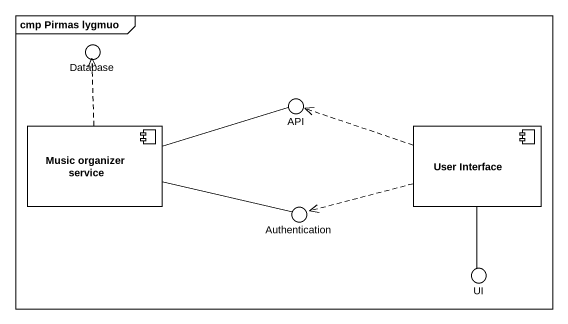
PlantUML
@startuml
mainframe cmp Pirmas lygmuo
() "Database" as Database_
component "Music organizer service" as Music_organizer_service
() API
component "User Interface" as User_Interface
() Authentication
() UI
Music_organizer_service .up.> Database_
Music_organizer_service -right- API
Music_organizer_service -right- Authentication
User_Interface .left.> API
User_Interface .left.> Authentication
User_Interface -- UI
@enduml
